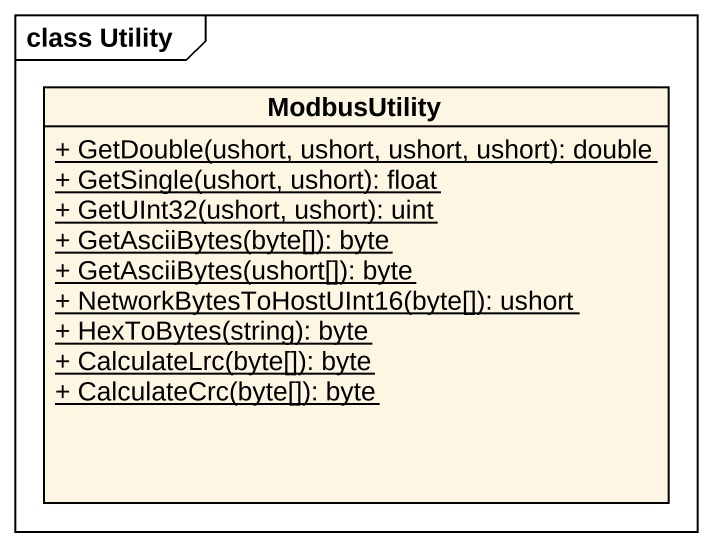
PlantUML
@startuml
mainframe class Utility
hide circle
hide empty members
skinparam classAttributeIconSize 0
class ModbusUtility {
  {static} + GetDouble(ushort, ushort, ushort, ushort): double
  {static} + GetSingle(ushort, ushort): float
  {static} + GetUInt32(ushort, ushort): uint
  {static} + GetAsciiBytes(byte[]): byte
  {static} + GetAsciiBytes(ushort[]): byte
  {static} + NetworkBytesToHostUInt16(byte[]): ushort
  {static} + HexToBytes(string): byte
  {static} + CalculateLrc(byte[]): byte
  {static} + CalculateCrc(byte[]): byte
}
@enduml
